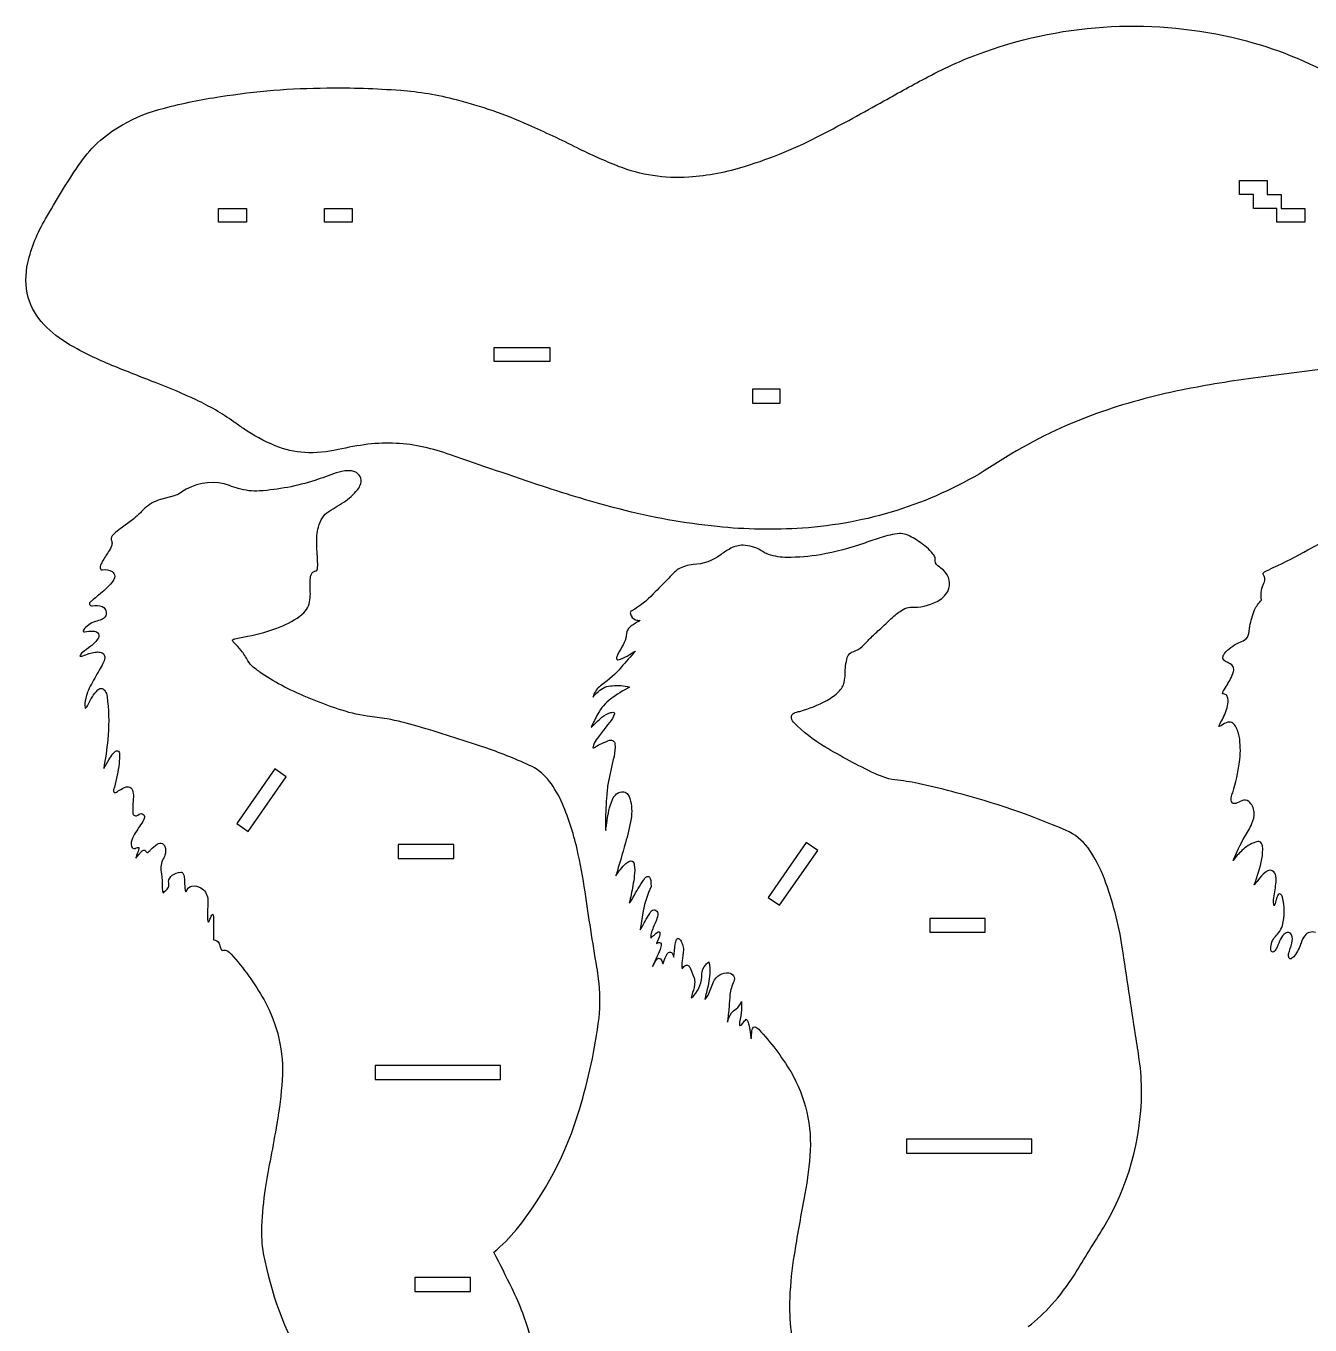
# Model space of a CAD drawing. Extents: x -315 to 342, y -22 to 547.
# Drawn here: x -314.7 to -37.7, y 264.8 to 545.1 of the extents above; entities that cross this region are included whole.
import ezdxf

# ---------------------------------------------------------------- set-up
doc = ezdxf.new("R2010")
doc.units = 0
doc.header["$MEASUREMENT"] = 0
doc.layers.get('0').update_dxf_attribs({"linetype": 'CONTINUOUS'})

msp = doc.modelspace()

# ---------------------------------------------------------------- linework, layer by layer
for points in [[(-35.04, 471.09), (-48.93, 469.27, 0.016937), (-65.52, 466.52, 0.037032), (-83.8, 461.46, 0.052186), (-103.41, 452.02, -0.00447), (-108.01, 449.09, -0.119641), (-147.2, 436.76, -0.042166), (-165.59, 437.08, -0.039221), (-186.74, 440.89, -0.016725), (-203.27, 445.79, -0.00324), (-223.16, 452.57, 0.027526), (-228.88, 454.24, 0.084054), (-240.94, 454.84, 0.027759), (-247.4, 453.69, -0.066396), (-254.58, 453.06, -0.080063), (-260.95, 454.53, -0.052876), (-267.79, 458.24, -0.008373), (-269.92, 459.72, 0.043949), (-278.02, 464.42, 0.018249), (-286.67, 468.11, -0.0052), (-296.18, 471.88, -0.034793), (-305.32, 476.34, -0.071755), (-310.86, 480.7, -0.120399), (-314.22, 486.51, -0.119099), (-314.33, 493.96, -0.081907), (-310.48, 503.48, -0.004649), (-307.04, 509.33, -0.01167), (-303.44, 514.92, -0.0538), (-299.28, 519.88, -0.058055), (-293.92, 523.75, -0.070925), (-284.86, 527.4, -0.026154), (-272.77, 529.85, -0.038412), (-249.82, 531.72, -0.02244), (-233.96, 531.22, -0.046675), (-221.91, 529.22, -0.041268), (-206.35, 523.79, -0.011292), (-195.9, 518.87, 0.021315), (-186.98, 514.88, 0.109476), (-171.73, 512.56, 0.058378), (-159.49, 514.86, 0.046188), (-143.19, 521.59, 0.008532), (-129.63, 528.92, -0.006303), (-120.15, 534.11, -0.03728), (-107.91, 539.55, -0.147404), (-52.87, 542.24, -0.071157), (-31.43, 533.59, -0.063535)], [(-205.24, 258.91, 0.054737), (-207.54, 267.35, 0.021849), (-209.86, 272.71, 0.007313), (-213.83, 280.52, 0.049451), (-208.89, 285.46, 0.097663), (-195.31, 311.35, 0.041192), (-191.1, 331.07, 0.06018), (-191.22, 339.53, 0.009833), (-191.56, 342, -0.006092), (-194.12, 358.27, 0.020295), (-195.83, 367.52, 0.047215), (-199.29, 377.94, 0.063203), (-202.21, 382.67, 0.111532), (-206.08, 385.57, 0.026717), (-215.97, 389.49, 0.009504), (-230.3, 394.02, 0.021715), (-236.84, 395.6, 0.016397), (-241.09, 396.2, -0.048691), (-247.36, 397.73, -0.036248), (-259.02, 402.52, -0.029109), (-263.79, 405.35, -0.017176), (-265.7, 406.77, -0.085201), (-266.85, 408.14, 0.024715), (-268.27, 410.36, 0.024807), (-269.76, 411.97, -0.04084), (-270.21, 412.57, -0.205737), (-269.68, 412.87, -0.018216), (-266.9, 413.45, 0.043688), (-260, 415.38, 0.072778), (-255.11, 418.17, 0.19757), (-253.46, 421.3, 0.040996), (-253.38, 423.01, 0.003107), (-253.39, 425.6, -0.120974), (-253.06, 426.99, -0.159708), (-252.57, 427.41, -0.058556), (-251.95, 427.59, 0.083041), (-251.77, 429.04, -0.005976), (-251.99, 433.26, -0.067909), (-251.64, 437, -0.075212), (-250.79, 439, -0.10325), (-249.42, 440.34, 0.016394), (-245.73, 442.68, 0.078168), (-242.92, 445.4, 0.107064), (-242.42, 446.7, 0.391234), (-244.19, 449.04, 0.071232), (-245.33, 449.14, 0.075225), (-247.79, 448.66, -0.007461), (-252.4, 447.05, -0.060746), (-264.31, 444.78, -0.089836), (-268.92, 445.31, -0.022613), (-270.82, 445.95, 0.215682), (-280.13, 445.13, 0.02234), (-281.57, 444.24, -0.049527), (-282.72, 443.75), (-285.71, 442.95, 0.101395), (-289.08, 441.07, 0.026856), (-290.03, 440.08, -0.031627), (-291.48, 438.78), (-294.67, 436.42, 0.052199), (-296.1, 435.07, 0.299828), (-296.23, 433.98, -0.156841), (-296.23, 433.1, -0.077227), (-296.9, 431.7, 0.019178), (-298.25, 429.55, 0.042434), (-298.71, 428.48, 0.201865), (-298.6, 427.86, 0.280055), (-298.21, 427.73, -0.216956), (-296.11, 427.37, -0.214003), (-295.56, 426.42, -0.175325), (-296.21, 425.01, -0.041328), (-298.59, 422.71, 0.005071), (-300.44, 421.14, 0.096947), (-300.99, 420.63, 0.440139), (-300.83, 420.08, 0.184973), (-300.35, 420.01, -0.13039), (-298.29, 419.82, -0.302127), (-297.44, 418.58, -0.279955), (-297.98, 417.28, -0.067393), (-298.41, 417.04, -0.020218), (-299.74, 416.61, 0.148736), (-302.34, 414.77, 0.304116), (-302.35, 414.48, 0.304116), (-302.09, 414.36, -0.057256), (-300.16, 414.56, -0.183471), (-299.24, 414.19, -0.336207), (-299.11, 413.06, -0.093975), (-300.75, 411.28, 0.010768), (-302.55, 409.91, 0.135226), (-303.07, 409.14, 0.211645), (-302.44, 409.18, -0.062615), (-299.78, 410, -0.060972), (-298.76, 410.01, -0.163249), (-297.92, 409.55, -0.183357), (-297.73, 408.82, -0.097747), (-298.12, 407.53, -0.025023), (-298.92, 406.13, 0.003797), (-300.84, 402.65, 0.091572), (-302, 399.02, 0.070734), (-301.94, 397.86, 0.130312), (-301.33, 398.69, -0.078542), (-299.21, 401.89, -0.235724), (-298.27, 402.14, -0.150607), (-297.8, 401.78, -0.127587), (-297.3, 400.77, -0.038908), (-297.13, 399.36, -0.055536), (-297.08, 391.14, -0.021613), (-297.96, 384.9), (-296.86, 386.79, -0.027598), (-295.95, 388.05, -0.048062), (-295.38, 388.64, -0.518481), (-294.62, 388.43, -0.085893), (-294.56, 387.63, -0.049411), (-294.72, 385.36, -0.033118), (-295.83, 380.26, 0.179453), (-295.71, 379.74, 0.259467), (-295.39, 379.72, 0.078898), (-294.66, 380.18, -0.059687), (-293.09, 380.92, -0.242789), (-292.11, 380.74, -0.153887), (-291.58, 379.57, -0.056215), (-291.61, 377.83, 0.029849), (-291.68, 375.33, 0.643021), (-290.56, 374.86, -0.32615), (-289.5, 375.08, -0.327713), (-289.17, 374.31, -0.123703), (-290.02, 372.71, 0.051324), (-290.79, 371.48, 0.044607), (-291.76, 369.87, 0.164112), (-291.95, 368.05, 0.415618), (-291.18, 367.64, -0.012072), (-290.65, 367.85, -0.127513), (-290.37, 367.84, -0.124142), (-290.64, 366.69), (-290.88, 366.14, 0.059832), (-291.03, 365.57, 0.048074), (-290.16, 366.59, -0.063431), (-289.69, 367.11, -0.107144), (-289.29, 367.3, -0.276164), (-288.95, 367.14, 0.08354), (-288.74, 366.83, 0.281542), (-288.47, 366.81, 0.110862), (-287.83, 367.38, -0.035105), (-286.43, 368.6, -0.244789), (-285.3, 368.69, -0.184927), (-284.78, 368.08, -0.192746), (-284.76, 366.18, -0.054575), (-285.24, 365.13, 0.180076), (-285.5, 362.19, -0.04595), (-285.34, 359.27, 0.072881), (-285.16, 358.04, 0.311275), (-284.99, 358.17, -0.114641), (-284.42, 358.7, 0.201899), (-283.92, 359.52, 0.035248), (-283.95, 360.51, -0.228913), (-283.19, 361.85, -0.136638), (-281.34, 362.55, -0.33239), (-280.79, 362.14, -0.094938), (-280.55, 361.07, 0.029527), (-280.43, 359.03, 0.038184), (-280.25, 358.26, 0.203815), (-280.06, 358.43, -0.297837), (-278.95, 359.53, -0.195538), (-277.03, 359.14, -0.242876), (-275.52, 356.88, -0.040777), (-275.5, 355.23, 0.0158), (-275.54, 352.23, 0.241284), (-275.34, 351.75, 0.064308), (-275.11, 352.18, -0.04474), (-274.75, 353.07, -0.099132), (-274.43, 353.44, -0.091287), (-274.24, 352.53, -0.006054), (-274.27, 347.94, -0.277732), (-273.07, 347.15, -0.07016), (-272.88, 346.63, 0.095816), (-272.59, 345.85, 0.074993), (-272.4, 345.64, -0.218996), (-271.43, 345.61, -0.095167), (-270.45, 344.85, -0.053438), (-263.37, 335, -0.14535), (-259.46, 317.7, -0.028956), (-260.6, 308.28, -0.005522), (-261.92, 301.05, 0.006318), (-263.1, 294.31, 0.028773), (-263.91, 286.14, 0.048976), (-263.54, 280.28, 0.07985), (-254.78, 256.19, 0.060537)], [(-98.52, 264.5, 0.049697), (-93.49, 269.18, 0.044365), (-88.57, 275.68, 0.001614), (-82.22, 285.95, 0.132861), (-74.06, 314.86, 0.036087), (-74.55, 322.04, 0.008147), (-75.35, 327.27, -0.001421), (-78.22, 346.34, 0.05004), (-82.07, 361.07, 0.065672), (-85.6, 367.75, 0.131686), (-90.36, 371.54, 0.038454), (-114.03, 379.67, 0.009692), (-121.66, 381.55, 0.030801), (-126.68, 382.35, -0.082097), (-131.6, 383.8, -0.023289), (-142.41, 389.59, -0.062484), (-149.15, 394.88, -0.224886), (-149.6, 396.18, -0.22693), (-149.11, 396.83, -0.063935), (-147.78, 397.23, 0.056796), (-141.99, 399.57, 0.022015), (-140.49, 400.52, 0.086352), (-138.63, 402.45, 0.078374), (-138.21, 403.48, 0.057276), (-138.03, 405.29, -0.066349), (-137.54, 408.84, -0.262842), (-136.17, 410.17, 0.125745), (-134.36, 411.24, 0.013785), (-132.66, 412.96, -0.016765), (-130.67, 414.79, 0.008728), (-127.8, 417.5, -0.036794), (-125.53, 419.2, -0.132068), (-123.88, 419.67, 0.121768), (-118.19, 420.92, 0.149683), (-115.89, 423.12, 0.340256), (-116.77, 427.66, 0.038056), (-118, 428.59, -0.293732), (-118.6, 430.14, 0.147455), (-118.71, 430.67, 0.061954), (-119.1, 431.23, 0.077099), (-121.91, 433.73, 0.062198), (-124.86, 435.37, 0.092639), (-126.29, 435.59, 0.046621), (-130.26, 434.74, 0.014622), (-133.73, 433.54, -0.039554), (-143.35, 431.02, -0.041544), (-150.52, 430.42, -0.077366), (-154.51, 431.07, -0.056515), (-156.19, 431.94, 0.126943), (-160.01, 433.06, 0.122538), (-162.69, 432.4, 0.046323), (-164.77, 431.06, -0.151902), (-170.81, 428.88, 0.116374), (-174, 427.89, 0.045546), (-174.82, 427.26, 0.026568), (-176.07, 425.99, -0.014231), (-179.46, 422.56, -0.092538), (-184.04, 418.95, 0.371042), (-184.34, 418.24, 0.244214), (-183.21, 416.95, 0.09846), (-182.23, 416.88, -0.168317), (-182.5, 416.64, 0.048055), (-184.48, 415.4, 0.206494), (-185.16, 414.01, -0.101644), (-185.67, 412.09, -0.027936), (-186.7, 410.2), (-187.06, 409.53, 0.042583), (-187.34, 408.82, 0.343745), (-187.15, 408.37, 0.169579), (-186.99, 408.35, 0.080991), (-185.06, 409.15, -0.014851), (-183.25, 410.22, 0.010857), (-186.32, 406.74, -0.065233), (-190.51, 402.97, 0.135819), (-192.2, 400.91, 0.044205), (-192.39, 400.3, -0.131503), (-189.82, 402.44, -0.094186), (-188.25, 402.76, -0.090596), (-184.51, 402.44, 0.033538), (-188.59, 399.9, 0.101146), (-191.36, 396.7, 0.029393), (-192.78, 393.77, -0.021218), (-190.48, 395.96, -0.11125), (-188.6, 396.95, -0.064504), (-188.11, 397.04, -0.206741), (-187.75, 396.85, -0.213385), (-187.75, 396.66, -0.091645), (-188.84, 394.82, 0.02779), (-190.11, 393.14), (-191.44, 391.47, 0.077474), (-192.3, 389.95, 0.042437), (-192.46, 389.33, 0.157578), (-192.06, 389.45, -0.067802), (-188.81, 390.98, -0.49619), (-187.68, 390.21, -0.082601), (-187.87, 387.51, 0.01182), (-189.06, 382.17, 0.024523), (-189.45, 379.22, 0.018698), (-189.71, 373.47, 0.01221), (-189.67, 371.55, -0.016518), (-188.98, 375.82, -0.051017), (-188.2, 378.23, -0.097515), (-187.32, 379.43, -0.221721), (-185.73, 379.86, -0.178184), (-184.88, 379.27, -0.093771), (-184.44, 378.4, -0.112098), (-184.19, 374.02, -0.023806), (-185.41, 368.83, -0.005214), (-187.48, 361.74, -0.052751), (-185.31, 364.42, -0.09292), (-184.48, 364.93, -0.404011), (-183.59, 364.53, -0.09675), (-183.49, 364.15, -0.06484), (-183.49, 361.72, -0.017261), (-183.8, 359.63, -0.009702), (-184.59, 355.82, 0.042015), (-183.71, 357.13, -0.031868), (-181.53, 360.8, -0.028481), (-180.98, 361.45, -0.238253), (-180.39, 361.6, -0.180148), (-180.2, 361.43, -0.108056), (-179.93, 360.45, 0.007815), (-179.87, 359.43, 0.062107), (-181.57, 354.18), (-182.25, 350.09, 0.04252), (-181.81, 350.75, -0.025694), (-179.91, 354.01, -0.314724), (-179.06, 354.37, -0.314724), (-178.43, 353.7, -0.098845), (-178.74, 352.19, 0.016331), (-179.75, 349.64, 0.078647), (-179.96, 348.32, -0.048034), (-179.12, 349.04, -0.080617), (-178.32, 349.64, -0.094315), (-178.1, 349.68, -0.318948), (-177.99, 349.5, -0.115287), (-178.15, 348.52, 0.017906), (-178.71, 347.13, -0.134192), (-178.07, 347.36, -0.357321), (-177.68, 347.04, -0.141261), (-177.74, 346.4, -0.025304), (-178.6, 344.29, 0.007077), (-179.54, 342.19, -0.077116), (-178.91, 343.33, -0.108775), (-178.48, 343.86, -0.441145), (-177.67, 343.65, -0.068952), (-177.35, 342.73, 0.080591), (-177.09, 343.25, -0.058547), (-176.43, 344.88, -0.268217), (-175.71, 345.28, -0.235272), (-175.33, 345.03, -0.061369), (-175.1, 344.5, 0.04748), (-174.97, 344.2, -0.011897), (-174.66, 346.99, -0.058015), (-174.37, 348.06, -0.439069), (-173.82, 348.15, -0.154183), (-173.55, 347.84, -0.039773), (-173.08, 346.94, -0.092947), (-172.9, 345.76, -0.026314), (-173.19, 343.39, 0.087976), (-173.14, 341.71, -0.169244), (-172.33, 342.47, -0.264153), (-171.75, 342.33, -0.119066), (-171.53, 342.05, -0.013223), (-170.62, 339.85, -0.107195), (-170.48, 338.42, -0.019475), (-170.61, 337.68, -0.01655), (-171.25, 335.4, 0.098263), (-170.58, 335.97, 0.186868), (-168.92, 340.52, -0.210185), (-168.08, 342.57, -0.008874), (-167.43, 343.17, -0.099701), (-167.21, 340.53, -0.037307), (-167.94, 336.47, 0.013695), (-168.28, 335.03, 0.101055), (-167.59, 336.02, -0.005312), (-166.43, 338.86, -0.303668), (-163.09, 340.82, -0.507385), (-162.01, 338.96, 0.091481), (-162.85, 336.14, 0.010378), (-163.06, 333.44, -0.004204), (-163.38, 330.19, -0.08858), (-162.5, 332.16, -0.104722), (-161.54, 333.02, 0.158353), (-160.39, 334.61, -0.053272), (-160.37, 332.86, -0.024415), (-160.79, 330.17, 0.088623), (-160.82, 329.66, 0.089337), (-160.73, 329.42, 0.108049), (-159.99, 330.04, -0.011557), (-159.38, 330.8, -0.176586), (-159, 330.29, -0.034364), (-158.75, 329.38, -0.01041), (-158.46, 327.52, 0.023915), (-158.27, 326.6, 0.020055), (-158.12, 328.29, -0.060136), (-157.96, 328.85, -0.279762), (-157.51, 329.14, -0.168932), (-156.66, 328.64, -0.051067), (-149.75, 319.49, -0.155047), (-145.62, 301.36, -0.027928), (-146.91, 291.93, 0.007238), (-149.02, 279.94, 0.028967), (-149.97, 270.72, 0.074267), (-148.33, 256.24, 0.066044)], [(-36.57, 349.53, 0.317363), (-38.85, 348.83, 0.087814), (-39.67, 347.27, -0.086223), (-41.08, 344.47, -0.115707), (-41.83, 343.86, -0.375476), (-42.23, 343.98, -0.193366), (-42.34, 344.93, 0.006299), (-41.63, 347.24, 0.15773), (-41.74, 349.03, 0.45588), (-43.04, 349.38, 0.121773), (-44.11, 348.06, 0.025354), (-44.83, 346.36, -0.091876), (-45.44, 345.41, -0.644123), (-46.15, 345.67, -0.192504), (-45.43, 348.37, -0.021205), (-44.52, 349.44, 0.099279), (-43.7, 351.06, 0.134086), (-43.67, 357.14, 0.148282), (-44.07, 357.82, 0.394868), (-44.5, 357.77, 0.087766), (-44.96, 356.85, -0.019707), (-45.25, 355.78, -0.066465), (-45.49, 355.29, -0.101817), (-45.6, 356.55, 0.005332), (-45.09, 360.03, 0.032812), (-45.05, 361.31, 0.156324), (-45.55, 362.6, 0.364394), (-46.98, 362.77, 0.075758), (-48.55, 361.3, -0.004678), (-49.77, 359.8, 0.04602), (-48.11, 365.38, 0.072516), (-47.99, 368.2, 0.251245), (-48.57, 369.06, 0.181791), (-49.46, 369.04, 0.107855), (-52.42, 367.18, 0.048237), (-54.3, 365.07, -0.025583), (-51.87, 370.09, 0.036002), (-50.26, 373, 0.11715), (-49.79, 375.49, 0.200358), (-50.95, 377.78, 0.272059), (-52.33, 377.96), (-53.6, 377.43, -0.154473), (-54.28, 377.33, -0.187571), (-54.55, 377.53, -0.199731), (-54.72, 378.6, -0.029204), (-54.4, 379.68, 0.03816), (-52.93, 386.27, 0.063897), (-52.9, 391.23, 0.069224), (-53.64, 393.74, 0.119133), (-54.37, 394.67, 0.20942), (-55.46, 394.87, 0.100137), (-56.83, 394.21, -0.131398), (-57.42, 393.97, -0.048161), (-56.77, 395.27, 0.073856), (-55.51, 398.42, 0.076446), (-55.44, 400.06, 0.160887), (-55.84, 400.78, 0.128942), (-56.59, 401.03, -0.119306), (-56.43, 401.56, 0.013318), (-54.85, 404.25, 0.058599), (-54.23, 405.83, 0.157944), (-54.29, 406.84, 0.110707), (-54.63, 407.24, 0.041932), (-55.93, 408, -0.20133), (-56.55, 408.7, -0.147883), (-56.5, 409.15, -0.074235), (-56.17, 409.7, -0.115424), (-53.15, 412.03, 0.025639), (-51.86, 412.64, 0.239771), (-50.94, 414), (-50.71, 415.58, -0.049589), (-49.68, 419.1, -0.090983), (-48.22, 421.21, -0.033442), (-48.2, 423.37, -0.107902), (-47.66, 424.86, 0.175256), (-47.49, 426.05, 0.062824), (-47.79, 426.65, -0.395309), (-47.55, 427.31, -0.026388), (-45.65, 428.23, 0.017821), (-38.18, 432.07, -0.038158), (-29.31, 436.06, -0.087709)]]:
    msp.add_lwpolyline(points, format="xyb")
for points in [[(-52.94, 508.74), (-52.94, 511.74), (-46.94, 511.74), (-46.94, 508.74), (-43.93, 508.74), (-43.93, 505.74), (-38.86, 505.74), (-38.86, 502.74), (-44.86, 502.74), (-44.86, 505.74), (-49.93, 505.74), (-49.93, 508.74)], [(-267.16, 502.74), (-273.16, 502.74), (-273.16, 505.74), (-267.16, 505.74)], [(-244.33, 502.74), (-250.33, 502.74), (-250.33, 505.74), (-244.33, 505.74)], [(-201.72, 472.74), (-213.72, 472.74), (-213.72, 475.74), (-201.72, 475.74)], [(-152.01, 466.74), (-158.01, 466.74), (-158.01, 463.74), (-152.01, 463.74)], [(-261.03, 384.84), (-269.25, 373.01), (-266.78, 371.3), (-258.57, 383.13)], [(-234.41, 368.49), (-234.41, 365.49), (-222.41, 365.49), (-222.41, 368.49)], [(-146.4, 368.92), (-154.61, 357.09), (-152.14, 355.38), (-143.93, 367.21)], [(-119.77, 352.57), (-119.77, 349.57), (-107.77, 349.57), (-107.77, 352.57)], [(-239.38, 320.81), (-239.38, 317.81), (-212.38, 317.81), (-212.38, 320.81)], [(-124.74, 304.9), (-124.74, 301.9), (-97.74, 301.9), (-97.74, 304.9)], [(-230.82, 275.07), (-230.82, 272.07), (-218.82, 272.07), (-218.82, 275.07)]]:
    msp.add_lwpolyline(points, close=True)

doc.saveas('drawing.dxf')
